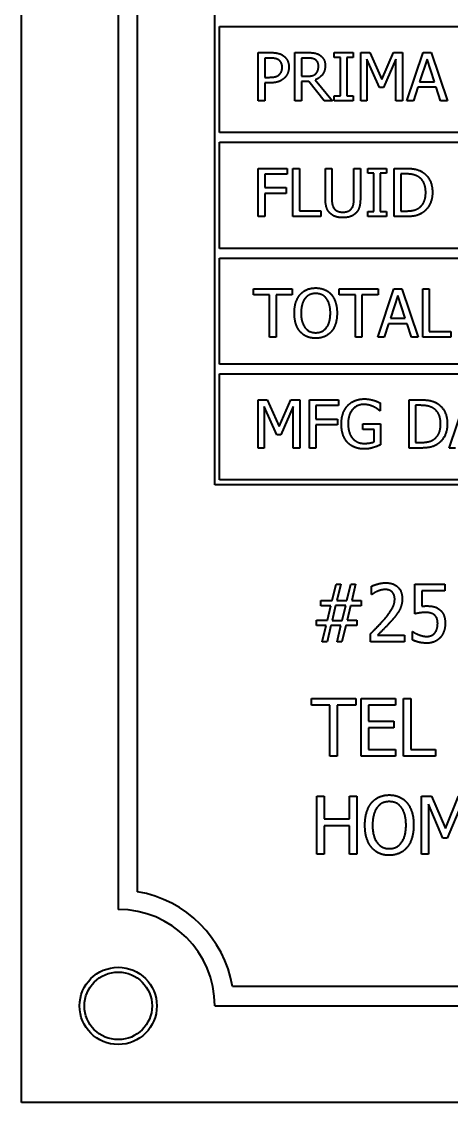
# Model space of a CAD drawing. Header units: millimetres. Extents: x 9486 to 14955, y -8999 to 1872.
# Drawn here: x 12500.2 to 12522.4, y -8127.9 to -8071.9 of the extents above; entities that cross this region are included whole.
import ezdxf

# ---------------------------------------------------------------- set-up
doc = ezdxf.new("R2010")
doc.units = ezdxf.units.MM
doc.layers.add('가시적인 것(ISO)', color=3, linetype='Continuous', lineweight=40)

# ---------------------------------------------------------------- blocks, each defined once
blk = doc.blocks.new('A$C74B527A4')
at = {"layer": '가시적인 것(ISO)'}
for p, q in [((-80, -540.7), (-80, -420.7)), ((-75, -430.7), (-75, -530.7)), ((-74, -529.784), (-74, -431.616)), ((-70, -508.7), (-70, -460.7)), ((-69.75, -490.45), (-69.75, -484.95)), ((-69.75, -484.95), (-25.25, -484.95)), ((-67.747, -488.803), (-67.747, -486.303)), ((-67.747, -486.303), (-67.119, -486.303)), ((-67.139, -486.59), (-67.415, -486.59)), ((-67.415, -486.59), (-67.415, -487.587)), ((-65.85, -486.303), (-65.206, -486.303)), ((-65.85, -488.803), (-65.85, -486.303)), ((-65.188, -486.59), (-65.518, -486.59)), ((-65.518, -486.59), (-65.518, -487.53)), ((-63.814, -486.558), (-63.814, -486.303)), ((-63.814, -486.303), (-62.846, -486.303)), ((-63.496, -486.558), (-63.814, -486.558)), ((-63.496, -488.547), (-63.496, -486.558)), ((-62.846, -486.558), (-63.164, -486.558)), ((-63.164, -486.558), (-63.164, -488.547)), ((-62.846, -486.303), (-62.846, -486.558)), ((-62.435, -486.303), (-61.981, -486.303)), ((-62.435, -488.803), (-62.435, -486.303)), ((-61.981, -486.303), (-61.357, -487.694)), ((-61.357, -487.694), (-60.753, -486.303)), ((-60.753, -486.303), (-60.291, -486.303)), ((-60.291, -486.303), (-60.291, -488.803)), ((-60.054, -488.803), (-59.212, -486.303)), ((-59.212, -486.303), (-58.802, -486.303)), ((-58.802, -486.303), (-57.959, -488.803)), ((-61.479, -488.114), (-62.125, -486.649)), ((-62.125, -486.649), (-62.125, -488.803)), ((-60.624, -486.649), (-61.276, -488.114)), ((-60.624, -488.803), (-60.624, -486.649)), ((-59.015, -486.643), (-59.4, -487.82)), ((-58.628, -487.82), (-59.015, -486.643)), ((-67.415, -487.587), (-67.188, -487.587)), ((-65.518, -487.53), (-65.226, -487.53)), ((-64.805, -487.715), (-63.916, -488.803)), ((-67.133, -487.871), (-67.415, -487.871)), ((-67.415, -487.871), (-67.415, -488.803)), ((-65.137, -487.808), (-65.518, -487.808)), ((-65.518, -487.808), (-65.518, -488.803)), ((-64.347, -488.803), (-65.137, -487.808)), ((-61.276, -488.114), (-61.479, -488.114)), ((-59.491, -488.104), (-59.718, -488.803)), ((-58.537, -488.104), (-59.491, -488.104)), ((-59.4, -487.82), (-58.628, -487.82)), ((-58.31, -488.803), (-58.537, -488.104)), ((-67.415, -488.803), (-67.747, -488.803)), ((-65.518, -488.803), (-65.85, -488.803)), ((-63.916, -488.803), (-64.347, -488.803)), ((-63.814, -488.803), (-63.814, -488.547)), ((-63.814, -488.547), (-63.496, -488.547)), ((-62.846, -488.803), (-63.814, -488.803)), ((-63.164, -488.547), (-62.846, -488.547)), ((-62.846, -488.547), (-62.846, -488.803)), ((-62.125, -488.803), (-62.435, -488.803)), ((-60.291, -488.803), (-60.624, -488.803)), ((-59.718, -488.803), (-60.054, -488.803)), ((-57.959, -488.803), (-58.31, -488.803)), ((-25.25, -490.45), (-69.75, -490.45)), ((-69.75, -496.45), (-69.75, -490.95)), ((-69.75, -490.95), (-25.25, -490.95)), ((-67.747, -494.803), (-67.747, -492.303)), ((-67.747, -492.303), (-66.252, -492.303)), ((-66.252, -492.598), (-67.415, -492.598)), ((-67.415, -492.598), (-67.415, -493.303)), ((-66.252, -492.303), (-66.252, -492.598)), ((-65.954, -494.803), (-65.954, -492.303)), ((-65.954, -492.303), (-65.622, -492.303)), ((-65.622, -492.303), (-65.622, -494.507)), ((-64.274, -493.863), (-64.274, -492.303)), ((-64.274, -492.303), (-63.942, -492.303)), ((-63.942, -492.303), (-63.942, -493.863)), ((-62.797, -493.871), (-62.797, -492.303)), ((-62.797, -492.303), (-62.465, -492.303)), ((-62.465, -492.303), (-62.465, -493.863)), ((-62.086, -492.558), (-62.086, -492.303)), ((-62.086, -492.303), (-61.118, -492.303)), ((-61.768, -492.558), (-62.086, -492.558)), ((-61.768, -494.547), (-61.768, -492.558)), ((-61.118, -492.558), (-61.436, -492.558)), ((-61.436, -492.558), (-61.436, -494.547)), ((-61.118, -492.303), (-61.118, -492.558)), ((-60.707, -492.303), (-60.137, -492.303)), ((-60.707, -494.803), (-60.707, -492.303)), ((-60.121, -492.59), (-60.374, -492.59)), ((-60.374, -492.59), (-60.374, -494.515)), ((-67.415, -493.303), (-66.3, -493.303)), ((-66.3, -493.303), (-66.3, -493.599)), ((-66.3, -493.599), (-67.415, -493.599)), ((-67.415, -493.599), (-67.415, -494.803)), ((-67.415, -494.803), (-67.747, -494.803)), ((-64.505, -494.803), (-65.954, -494.803)), ((-65.622, -494.507), (-64.505, -494.507)), ((-64.505, -494.507), (-64.505, -494.803)), ((-62.086, -494.803), (-62.086, -494.547)), ((-62.086, -494.547), (-61.768, -494.547)), ((-61.118, -494.803), (-62.086, -494.803)), ((-61.436, -494.547), (-61.118, -494.547)), ((-61.118, -494.547), (-61.118, -494.803)), ((-60.131, -494.803), (-60.707, -494.803)), ((-60.374, -494.515), (-60.121, -494.515)), ((-25.25, -496.45), (-69.75, -496.45)), ((-69.75, -502.45), (-69.75, -496.95)), ((-69.75, -496.95), (-25.25, -496.95)), ((-68.002, -498.848), (-68.002, -498.553)), ((-68.002, -498.553), (-65.992, -498.553)), ((-67.163, -498.848), (-68.002, -498.848)), ((-67.163, -501.053), (-67.163, -498.848)), ((-66.831, -498.848), (-66.831, -501.053)), ((-65.992, -498.848), (-66.831, -498.848)), ((-65.992, -498.553), (-65.992, -498.848)), ((-63.561, -498.848), (-63.561, -498.553)), ((-63.561, -498.553), (-61.551, -498.553)), ((-62.722, -498.848), (-63.561, -498.848)), ((-62.722, -501.053), (-62.722, -498.848)), ((-61.551, -498.848), (-62.39, -498.848)), ((-62.39, -498.848), (-62.39, -501.053)), ((-61.568, -501.053), (-60.725, -498.553)), ((-61.551, -498.553), (-61.551, -498.848)), ((-60.528, -498.893), (-60.913, -500.07)), ((-60.725, -498.553), (-60.316, -498.553)), ((-60.141, -500.07), (-60.528, -498.893)), ((-60.316, -498.553), (-59.473, -501.053)), ((-59.236, -501.053), (-59.236, -498.553)), ((-59.236, -498.553), (-58.904, -498.553)), ((-58.904, -498.553), (-58.904, -500.757)), ((-60.913, -500.07), (-60.141, -500.07)), ((-61.004, -500.354), (-61.231, -501.053)), ((-60.05, -500.354), (-61.004, -500.354)), ((-59.823, -501.053), (-60.05, -500.354)), ((-66.831, -501.053), (-67.163, -501.053)), ((-62.39, -501.053), (-62.722, -501.053)), ((-61.231, -501.053), (-61.568, -501.053)), ((-59.473, -501.053), (-59.823, -501.053)), ((-57.787, -501.053), (-59.236, -501.053)), ((-58.904, -500.757), (-57.787, -500.757)), ((-57.787, -500.757), (-57.787, -501.053)), ((-25.25, -502.45), (-69.75, -502.45)), ((-69.75, -508.45), (-69.75, -502.95)), ((-69.75, -502.95), (-25.25, -502.95)), ((-67.747, -506.795), (-67.747, -504.295)), ((-67.747, -504.295), (-67.293, -504.295)), ((-67.293, -504.295), (-66.669, -505.686)), ((-66.669, -505.686), (-66.065, -504.295)), ((-66.065, -504.295), (-65.603, -504.295)), ((-65.603, -504.295), (-65.603, -506.795)), ((-65.097, -506.795), (-65.097, -504.295)), ((-65.097, -504.295), (-63.602, -504.295)), ((-63.602, -504.295), (-63.602, -504.59)), ((-61.436, -504.465), (-61.436, -504.866)), ((-59.935, -506.795), (-59.935, -504.295)), ((-59.935, -504.295), (-59.365, -504.295)), ((-57.872, -506.795), (-57.03, -504.295)), ((-66.791, -506.106), (-67.437, -504.641)), ((-67.437, -504.641), (-67.437, -506.795)), ((-65.936, -504.641), (-66.588, -506.106)), ((-65.936, -506.795), (-65.936, -504.641)), ((-63.602, -504.59), (-64.765, -504.59)), ((-64.765, -504.59), (-64.765, -505.295)), ((-61.436, -504.866), (-61.464, -504.866)), ((-59.603, -504.582), (-59.603, -506.507)), ((-59.349, -504.582), (-59.603, -504.582)), ((-64.765, -505.295), (-63.65, -505.295)), ((-63.65, -505.591), (-64.765, -505.591)), ((-64.765, -505.591), (-64.765, -506.795)), ((-63.65, -505.295), (-63.65, -505.591)), ((-62.333, -505.828), (-62.333, -505.536)), ((-62.333, -505.536), (-61.426, -505.536)), ((-61.426, -505.536), (-61.426, -506.628)), ((-66.588, -506.106), (-66.791, -506.106)), ((-61.754, -505.828), (-62.333, -505.828)), ((-61.754, -506.474), (-61.754, -505.828)), ((-67.437, -506.795), (-67.747, -506.795)), ((-65.603, -506.795), (-65.936, -506.795)), ((-64.765, -506.795), (-65.097, -506.795)), ((-59.359, -506.795), (-59.935, -506.795)), ((-59.603, -506.507), (-59.349, -506.507)), ((-57.536, -506.795), (-57.872, -506.795)), ((-25.25, -508.45), (-69.75, -508.45)), ((-25, -508.7), (-70, -508.7)), ((-63.925, -514.692), (-63.726, -513.841)), ((-63.726, -513.841), (-63.478, -513.841)), ((-63.478, -513.841), (-63.68, -514.692)), ((-63.16, -514.692), (-62.96, -513.841)), ((-62.96, -513.841), (-62.712, -513.841)), ((-62.712, -513.841), (-62.912, -514.692)), ((-61.881, -514.386), (-61.881, -513.958)), ((-59.654, -515.388), (-59.654, -513.841)), ((-59.654, -513.841), (-58.091, -513.841)), ((-58.091, -513.841), (-58.091, -514.194)), ((-61.859, -514.386), (-61.881, -514.386)), ((-58.091, -514.194), (-59.287, -514.194)), ((-59.287, -514.194), (-59.287, -514.994)), ((-64.504, -514.965), (-64.504, -514.692)), ((-64.504, -514.692), (-63.925, -514.692)), ((-63.994, -514.965), (-64.504, -514.965)), ((-64.169, -515.721), (-63.994, -514.965)), ((-63.748, -514.96), (-63.928, -515.726)), ((-63.22, -514.96), (-63.748, -514.96)), ((-63.68, -514.692), (-63.16, -514.692)), ((-63.4, -515.726), (-63.22, -514.96)), ((-62.98, -514.965), (-63.155, -515.721)), ((-62.421, -514.965), (-62.98, -514.965)), ((-62.912, -514.692), (-62.421, -514.692)), ((-62.421, -514.692), (-62.421, -514.965)), ((-64.728, -515.993), (-64.728, -515.721)), ((-64.728, -515.721), (-64.169, -515.721)), ((-63.928, -515.726), (-63.4, -515.726)), ((-63.155, -515.721), (-62.644, -515.721)), ((-62.644, -515.721), (-62.644, -515.993)), ((-64.237, -515.993), (-64.728, -515.993)), ((-64.436, -516.841), (-64.237, -515.993)), ((-63.989, -515.993), (-64.188, -516.841)), ((-63.468, -515.993), (-63.989, -515.993)), ((-63.67, -516.841), (-63.468, -515.993)), ((-63.223, -515.993), (-63.422, -516.841)), ((-62.644, -515.993), (-63.223, -515.993)), ((-59.771, -516.734), (-59.771, -516.309)), ((-59.771, -516.309), (-59.744, -516.309)), ((-64.188, -516.841), (-64.436, -516.841)), ((-63.422, -516.841), (-63.67, -516.841)), ((-61.939, -516.841), (-61.939, -516.416)), ((-60.179, -516.841), (-61.939, -516.841)), ((-61.582, -516.494), (-60.179, -516.494)), ((-60.179, -516.494), (-60.179, -516.841)), ((-65.002, -520.123), (-65.002, -519.768)), ((-65.002, -519.768), (-62.707, -519.768)), ((-64.045, -520.123), (-65.002, -520.123)), ((-64.045, -522.768), (-64.045, -520.123)), ((-63.665, -520.123), (-63.665, -522.768)), ((-62.707, -520.123), (-63.665, -520.123)), ((-62.707, -519.768), (-62.707, -520.123)), ((-62.423, -522.768), (-62.423, -519.768)), ((-62.423, -519.768), (-60.641, -519.768)), ((-60.641, -520.123), (-62.044, -520.123)), ((-62.044, -520.123), (-62.044, -520.945)), ((-60.641, -519.768), (-60.641, -520.123)), ((-60.225, -522.768), (-60.225, -519.768)), ((-60.225, -519.768), (-59.846, -519.768)), ((-59.846, -519.768), (-59.846, -522.413)), ((-62.044, -520.945), (-60.736, -520.945)), ((-60.736, -521.3), (-62.044, -521.3)), ((-62.044, -521.3), (-62.044, -522.413)), ((-60.736, -520.945), (-60.736, -521.3)), ((-62.044, -522.413), (-60.641, -522.413)), ((-60.641, -522.413), (-60.641, -522.768)), ((-59.846, -522.413), (-58.575, -522.413)), ((-58.575, -522.413), (-58.575, -522.768)), ((-63.665, -522.768), (-64.045, -522.768)), ((-60.641, -522.768), (-62.423, -522.768)), ((-58.575, -522.768), (-60.225, -522.768)), ((-64.711, -527.834), (-64.711, -524.834)), ((-64.711, -524.834), (-64.331, -524.834)), ((-64.331, -524.834), (-64.331, -526.01)), ((-63.021, -526.01), (-63.021, -524.834)), ((-63.021, -524.834), (-62.642, -524.834)), ((-62.642, -524.834), (-62.642, -527.834)), ((-59.294, -527.834), (-59.294, -524.834)), ((-59.294, -524.834), (-58.776, -524.834)), ((-58.203, -527.007), (-58.939, -525.249)), ((-58.939, -525.249), (-58.939, -527.834)), ((-58.776, -524.834), (-58.066, -526.504)), ((-58.066, -526.504), (-57.381, -524.834)), ((-57.233, -525.249), (-57.974, -527.007)), ((-64.331, -526.01), (-63.021, -526.01)), ((-63.021, -526.365), (-64.331, -526.365)), ((-64.331, -526.365), (-64.331, -527.834)), ((-63.021, -527.834), (-63.021, -526.365)), ((-57.974, -527.007), (-58.203, -527.007)), ((-64.331, -527.834), (-64.711, -527.834)), ((-62.642, -527.834), (-63.021, -527.834)), ((-58.939, -527.834), (-59.294, -527.834)), ((69.084, -534.7), (-69.084, -534.7)), ((-70, -535.7), (70, -535.7)), ((80, -540.7), (-80, -540.7))]:
    blk.add_line(p, q, dxfattribs=at)
for radius in [2, 1.75]:
    blk.add_circle((-75, -535.7), radius, dxfattribs=at)
for radius, start, end in [(6, 9.5941, 80.4059), (5, 0, 90)]:
    blk.add_arc((-75, -535.7), radius, start, end, dxfattribs=at)
for points in [[(-66.693, -486.686), (-66.772, -486.633), (-66.983, -486.59), (-67.139, -486.59)], [(-67.119, -486.303), (-66.896, -486.303), (-66.584, -486.376), (-66.464, -486.459)], [(-66.464, -486.459), (-66.325, -486.554), (-66.167, -486.848), (-66.167, -487.056)], [(-65.206, -486.303), (-64.991, -486.303), (-64.702, -486.349), (-64.57, -486.434)], [(-64.791, -486.675), (-64.862, -486.629), (-65.05, -486.59), (-65.188, -486.59)], [(-64.57, -486.434), (-64.438, -486.519), (-64.286, -486.785), (-64.286, -486.981)], [(-66.513, -487.066), (-66.513, -486.937), (-66.602, -486.746), (-66.693, -486.686)], [(-66.655, -487.437), (-66.58, -487.362), (-66.513, -487.186), (-66.513, -487.066)], [(-66.167, -487.056), (-66.167, -487.218), (-66.282, -487.51), (-66.385, -487.611)], [(-64.286, -486.981), (-64.286, -487.255), (-64.566, -487.626), (-64.805, -487.715)], [(-64.633, -487.008), (-64.633, -486.898), (-64.71, -486.73), (-64.791, -486.675)], [(-64.775, -487.401), (-64.702, -487.332), (-64.633, -487.137), (-64.633, -487.008)], [(-67.188, -487.587), (-66.985, -487.587), (-66.736, -487.522), (-66.655, -487.437)], [(-66.385, -487.611), (-66.515, -487.739), (-66.865, -487.871), (-67.133, -487.871)], [(-65.226, -487.53), (-65.083, -487.53), (-64.854, -487.48), (-64.775, -487.401)], [(-60.137, -492.303), (-59.785, -492.303), (-59.384, -492.408), (-59.242, -492.501)], [(-59.461, -492.74), (-59.594, -492.661), (-59.896, -492.59), (-60.121, -492.59)], [(-59.082, -493.551), (-59.082, -493.263), (-59.272, -492.856), (-59.461, -492.74)], [(-59.242, -492.501), (-59.001, -492.661), (-58.735, -493.19), (-58.735, -493.555)], [(-64.035, -494.624), (-64.167, -494.495), (-64.274, -494.13), (-64.274, -493.863)], [(-63.942, -493.863), (-63.942, -494.037), (-63.897, -494.272), (-63.835, -494.367)], [(-62.905, -494.367), (-62.842, -494.272), (-62.797, -494.039), (-62.797, -493.871)], [(-62.465, -493.863), (-62.465, -494.124), (-62.571, -494.497), (-62.704, -494.624)], [(-59.43, -494.349), (-59.256, -494.231), (-59.082, -493.842), (-59.082, -493.551)], [(-58.735, -493.555), (-58.735, -493.897), (-59.013, -494.448), (-59.246, -494.602)], [(-63.835, -494.367), (-63.768, -494.468), (-63.537, -494.572), (-63.371, -494.572)], [(-63.371, -494.572), (-63.215, -494.572), (-62.972, -494.468), (-62.905, -494.367)], [(-60.121, -494.515), (-59.9, -494.515), (-59.566, -494.444), (-59.43, -494.349)], [(-63.371, -494.855), (-63.592, -494.855), (-63.92, -494.74), (-64.035, -494.624)], [(-62.704, -494.624), (-62.824, -494.742), (-63.14, -494.855), (-63.371, -494.855)], [(-59.246, -494.602), (-59.436, -494.722), (-59.827, -494.803), (-60.131, -494.803)], [(-65.881, -499.803), (-65.881, -499.489), (-65.725, -499.011), (-65.581, -498.838)], [(-65.581, -498.838), (-65.435, -498.672), (-65.028, -498.5), (-64.777, -498.5)], [(-64.775, -498.788), (-64.955, -498.788), (-65.226, -498.913), (-65.33, -499.047)], [(-64.777, -498.5), (-64.521, -498.5), (-64.112, -498.678), (-63.97, -498.838)], [(-64.222, -499.047), (-64.321, -498.917), (-64.6, -498.788), (-64.775, -498.788)], [(-63.97, -498.838), (-63.829, -499.004), (-63.671, -499.491), (-63.671, -499.803)], [(-65.33, -499.047), (-65.429, -499.175), (-65.534, -499.56), (-65.534, -499.803)], [(-64.017, -499.803), (-64.017, -499.556), (-64.124, -499.173), (-64.222, -499.047)], [(-65.583, -500.765), (-65.727, -500.599), (-65.881, -500.111), (-65.881, -499.803)], [(-65.534, -499.803), (-65.534, -500.295), (-65.121, -500.818), (-64.775, -500.818)], [(-64.775, -500.818), (-64.428, -500.818), (-64.017, -500.295), (-64.017, -499.803)], [(-63.671, -499.803), (-63.671, -500.107), (-63.825, -500.599), (-63.97, -500.765)], [(-64.777, -501.105), (-65.03, -501.105), (-65.435, -500.933), (-65.583, -500.765)], [(-63.97, -500.765), (-64.124, -500.939), (-64.532, -501.105), (-64.777, -501.105)], [(-63.118, -504.592), (-62.966, -504.428), (-62.52, -504.25), (-62.254, -504.25)], [(-62.293, -504.538), (-62.654, -504.538), (-63.099, -505.081), (-63.099, -505.532)], [(-61.78, -504.655), (-61.882, -504.605), (-62.143, -504.538), (-62.293, -504.538)], [(-62.254, -504.25), (-62.127, -504.25), (-61.896, -504.286), (-61.791, -504.319)], [(-61.791, -504.319), (-61.705, -504.343), (-61.499, -504.432), (-61.436, -504.465)], [(-59.365, -504.295), (-59.013, -504.295), (-58.612, -504.4), (-58.47, -504.493)], [(-58.47, -504.493), (-58.229, -504.653), (-57.964, -505.182), (-57.964, -505.547)], [(-63.446, -505.543), (-63.446, -505.241), (-63.276, -504.763), (-63.118, -504.592)], [(-61.464, -504.866), (-61.527, -504.811), (-61.659, -504.712), (-61.78, -504.655)], [(-58.689, -504.732), (-58.823, -504.653), (-59.124, -504.582), (-59.349, -504.582)], [(-58.31, -505.543), (-58.31, -505.255), (-58.5, -504.848), (-58.689, -504.732)], [(-63.12, -506.517), (-63.278, -506.351), (-63.446, -505.861), (-63.446, -505.543)], [(-63.099, -505.532), (-63.099, -505.784), (-62.982, -506.16), (-62.87, -506.29)], [(-58.658, -506.341), (-58.484, -506.223), (-58.31, -505.834), (-58.31, -505.543)], [(-57.964, -505.547), (-57.964, -505.889), (-58.241, -506.44), (-58.474, -506.594)], [(-62.256, -506.843), (-62.522, -506.843), (-62.962, -506.681), (-63.12, -506.517)], [(-62.87, -506.29), (-62.763, -506.42), (-62.459, -506.556), (-62.269, -506.556)], [(-62.269, -506.556), (-62.129, -506.556), (-61.849, -506.515), (-61.754, -506.474)], [(-61.795, -506.77), (-61.918, -506.807), (-62.117, -506.843), (-62.256, -506.843)], [(-61.426, -506.628), (-61.489, -506.657), (-61.703, -506.744), (-61.795, -506.77)], [(-58.474, -506.594), (-58.665, -506.714), (-59.056, -506.795), (-59.359, -506.795)], [(-59.349, -506.507), (-59.128, -506.507), (-58.794, -506.436), (-58.658, -506.341)], [(-61.881, -513.958), (-61.762, -513.897), (-61.339, -513.778), (-61.149, -513.778)], [(-61.149, -513.778), (-60.75, -513.778), (-60.298, -514.223), (-60.298, -514.602)], [(-61.584, -514.221), (-61.665, -514.255), (-61.813, -514.352), (-61.859, -514.386)], [(-61.176, -514.126), (-61.278, -514.126), (-61.487, -514.179), (-61.584, -514.221)], [(-61.251, -515.694), (-60.925, -515.317), (-60.687, -514.865), (-60.687, -514.624)], [(-60.828, -514.247), (-60.894, -514.187), (-61.071, -514.126), (-61.176, -514.126)], [(-60.687, -514.624), (-60.687, -514.498), (-60.763, -514.308), (-60.828, -514.247)], [(-60.298, -514.602), (-60.298, -514.78), (-60.376, -515.076), (-60.447, -515.203)], [(-59.287, -514.994), (-59.219, -514.984), (-59.083, -514.977), (-59.029, -514.977)], [(-59.029, -514.977), (-58.81, -514.977), (-58.506, -515.052), (-58.368, -515.164)], [(-58.368, -515.164), (-58.224, -515.276), (-58.074, -515.616), (-58.074, -515.888)], [(-61.939, -516.416), (-61.75, -516.229), (-61.412, -515.881), (-61.251, -515.694)], [(-60.826, -515.716), (-61.006, -515.922), (-61.448, -516.365), (-61.582, -516.494)], [(-60.447, -515.203), (-60.517, -515.334), (-60.716, -515.592), (-60.826, -515.716)], [(-59.092, -515.315), (-59.246, -515.315), (-59.559, -515.366), (-59.654, -515.388)], [(-58.623, -515.453), (-58.706, -515.378), (-58.944, -515.315), (-59.092, -515.315)], [(-58.463, -515.886), (-58.463, -515.726), (-58.545, -515.521), (-58.623, -515.453)], [(-59.744, -516.309), (-59.7, -516.343), (-59.535, -516.431), (-59.435, -516.469)], [(-58.609, -516.375), (-58.538, -516.285), (-58.463, -516.046), (-58.463, -515.886)], [(-58.074, -515.888), (-58.074, -516.105), (-58.205, -516.474), (-58.324, -516.61)], [(-59.024, -516.905), (-59.229, -516.905), (-59.625, -516.81), (-59.771, -516.734)], [(-59.435, -516.469), (-59.323, -516.511), (-59.136, -516.557), (-59.019, -516.557)], [(-58.324, -516.61), (-58.446, -516.747), (-58.803, -516.905), (-59.024, -516.905)], [(-59.019, -516.557), (-58.905, -516.557), (-58.686, -516.469), (-58.609, -516.375)], [(-62.229, -526.334), (-62.229, -525.957), (-62.051, -525.383), (-61.886, -525.176)], [(-61.886, -525.176), (-61.72, -524.977), (-61.256, -524.771), (-60.969, -524.771)], [(-60.967, -525.116), (-61.173, -525.116), (-61.482, -525.266), (-61.601, -525.427)], [(-60.969, -524.771), (-60.677, -524.771), (-60.211, -524.984), (-60.05, -525.176)], [(-60.335, -525.427), (-60.449, -525.271), (-60.767, -525.116), (-60.967, -525.116)], [(-60.05, -525.176), (-59.887, -525.376), (-59.707, -525.959), (-59.707, -526.334)], [(-61.601, -525.427), (-61.713, -525.58), (-61.835, -526.042), (-61.835, -526.334)], [(-60.101, -526.334), (-60.101, -526.037), (-60.223, -525.578), (-60.335, -525.427)], [(-61.888, -527.488), (-62.053, -527.289), (-62.229, -526.703), (-62.229, -526.334)], [(-61.835, -526.334), (-61.835, -526.924), (-61.363, -527.552), (-60.967, -527.552)], [(-60.967, -527.552), (-60.571, -527.552), (-60.101, -526.924), (-60.101, -526.334)], [(-59.707, -526.334), (-59.707, -526.698), (-59.882, -527.289), (-60.05, -527.488)], [(-60.969, -527.897), (-61.259, -527.897), (-61.72, -527.69), (-61.888, -527.488)], [(-60.05, -527.488), (-60.225, -527.698), (-60.69, -527.897), (-60.969, -527.897)]]:
    blk.add_open_spline(points, degree=2, dxfattribs=at)

msp = doc.modelspace()

# ---------------------------------------------------------------- block references
msp.add_blockref('A$C74B527A4', (12580.198, -7587.189))

doc.saveas('drawing.dxf')
